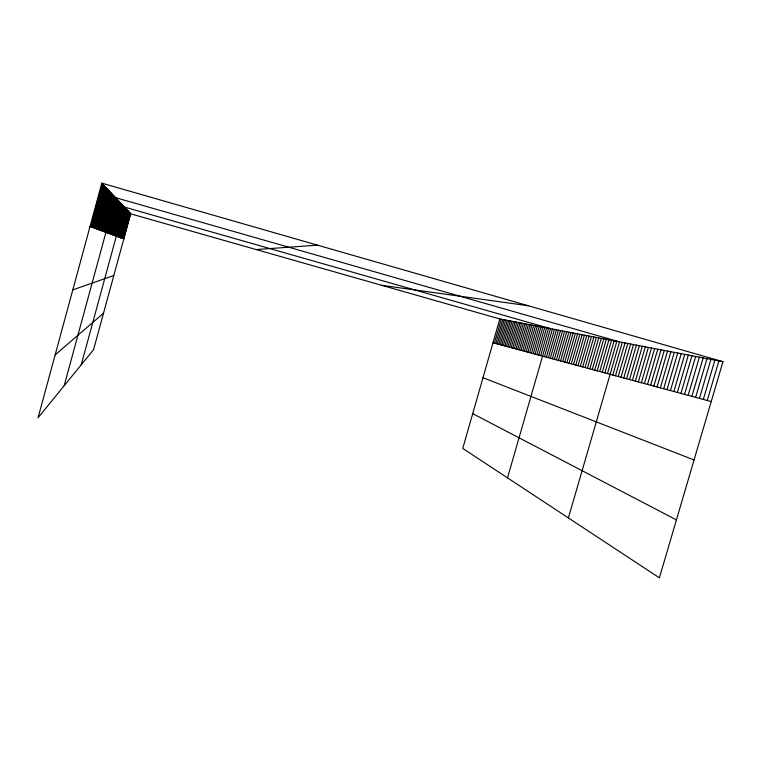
<?xml version="1.0" encoding="UTF-8"?>
<svg xmlns="http://www.w3.org/2000/svg" width="761" height="761" viewBox="0 0 761 761"><rect width="100%" height="100%" fill="white"/><g stroke="black" fill="none" stroke-linecap="round" stroke-linejoin="round"><path stroke-width="1.14" d="M101.812 183.163L38.05 417.779L93.555 349.689L130.654 213.822L101.812 183.163L722.95 361.694L659.387 577.837L462.755 448.41L499.815 318.945L722.95 361.694M90.683 226.692L102.355 183.734M91.31 226.921L102.897 184.305M91.929 227.149L103.42 184.866M92.528 227.368L103.934 185.418M93.127 227.587L104.447 185.96M93.717 227.805L104.951 186.493M94.297 228.015L105.446 187.016M94.868 228.224L105.931 187.539M95.429 228.424L106.407 188.043M95.981 228.633L106.882 188.547M96.523 228.833L107.349 189.042M97.066 229.023L107.805 189.527M97.589 229.223L108.262 190.012M98.112 229.413L108.709 190.488M98.626 229.603L109.146 190.954M99.139 229.784L109.574 191.411M99.634 229.974L110.003 191.867M100.129 230.155L110.431 192.314M100.614 230.326L110.84 192.761M101.099 230.507L111.249 193.189M101.565 230.678L111.658 193.617M102.031 230.849L112.057 194.045M102.497 231.021L112.447 194.464M102.944 231.182L112.837 194.873M103.401 231.344L113.218 195.282M103.838 231.506L113.589 195.682M104.276 231.667L113.969 196.081M104.704 231.829L114.331 196.471M105.132 231.981L114.692 196.852M105.551 232.134L115.054 197.232M64.171 385.741L115.406 197.613L619.53 341.879L568.391 517.946M106.378 232.438L115.758 197.984M106.778 232.59L116.1 198.355M107.177 232.733L116.443 198.716M107.577 232.876L116.785 199.078M107.967 233.018L117.118 199.43M108.347 233.161L117.441 199.772M108.728 233.304L117.765 200.124M109.099 233.437L118.088 200.466M109.47 233.57L118.402 200.799M109.841 233.703L118.716 201.132M110.202 233.836L119.03 201.456M110.564 233.969L119.334 201.789M110.916 234.103L119.629 202.103M111.258 234.226L119.934 202.426M111.61 234.359L120.228 202.74M111.953 234.483L120.514 203.044M112.286 234.607L120.809 203.349M112.618 234.721L121.094 203.653M112.951 234.845L121.37 203.958M113.275 234.968L121.646 204.252M113.598 235.082L121.922 204.538M113.912 235.197L122.198 204.833M114.226 235.311L122.464 205.118M114.54 235.425L122.73 205.403M114.854 235.539L122.997 205.679M115.158 235.653L123.253 205.955M115.453 235.767L123.51 206.231M115.758 235.872L123.767 206.497M116.053 235.977L124.014 206.764M81.227 364.814L124.262 207.03L550.479 328.657L507.501 477.86M116.623 236.195L124.509 207.296M116.909 236.3L124.756 207.553M117.194 236.405L124.994 207.81M117.479 236.5L125.232 208.057M117.755 236.604L125.47 208.314M118.022 236.709L125.698 208.562M118.297 236.804L125.936 208.809M118.564 236.899L126.164 209.047M118.83 237.004L126.393 209.285M119.087 237.099L126.611 209.522M119.353 237.194L126.83 209.76M119.61 237.289L127.049 209.998M119.858 237.375L127.268 210.226M120.114 237.47L127.487 210.455M120.362 237.565L127.696 210.683M120.609 237.651L127.905 210.902M120.856 237.746L128.114 211.13M121.094 237.832L128.324 211.349M121.332 237.917L128.533 211.568M121.57 238.003L128.733 211.777M121.808 238.088L128.932 211.996M122.045 238.174L129.132 212.205M122.274 238.26L129.332 212.414M122.502 238.345L129.522 212.623M122.73 238.431L129.712 212.823M122.949 238.507L129.903 213.032M123.177 238.593L130.093 213.232M123.396 238.669L130.283 213.432M123.615 238.754L130.473 213.632M494.431 343.163L501.28 319.23M495.887 343.553L502.764 319.515M497.352 343.943L504.267 319.801M498.826 344.343L505.78 320.086M500.319 344.743L507.302 320.381M501.822 345.152L508.833 320.676M503.344 345.561L510.393 320.971M504.876 345.97L511.953 321.275M506.426 346.388L513.532 321.58M507.987 346.807L515.13 321.884M509.556 347.235L516.738 322.188M511.154 347.663L518.365 322.502M512.752 348.1L520.01 322.816M514.379 348.528L521.665 323.13M516.015 348.976L523.34 323.454M517.661 349.423L525.023 323.777M519.335 349.87L526.726 324.1M521.019 350.317L528.448 324.433M522.712 350.783L530.189 324.766M524.434 351.24L531.939 325.099M526.165 351.706L533.718 325.442M527.915 352.181L535.506 325.784M529.685 352.657L537.314 326.136M531.463 353.133L539.14 326.479M533.271 353.627L540.976 326.83M535.088 354.112L542.84 327.192M536.933 354.607L544.724 327.553M538.788 355.111L546.617 327.915M540.671 355.615L548.538 328.286M544.476 356.643L552.438 329.028M546.417 357.166L554.417 329.408M548.367 357.689L556.415 329.789M550.346 358.222L558.431 330.179M552.343 358.764L560.477 330.569M554.36 359.306L562.541 330.968M556.405 359.858L564.624 331.368M558.46 360.41L566.726 331.767M560.543 360.971L568.857 332.176M562.655 361.542L571.007 332.586M564.776 362.112L573.185 333.004M566.935 362.693L575.383 333.423M569.104 363.273L577.609 333.851M571.302 363.872L579.863 334.279M573.528 364.471L582.127 334.716M575.782 365.071L584.429 335.154M578.056 365.689L586.76 335.601M580.348 366.307L589.109 336.058M582.679 366.935L591.487 336.514M585.028 367.563L593.884 336.971M587.406 368.21L596.32 337.437M589.813 368.857L598.783 337.903M592.248 369.513L601.266 338.388M594.712 370.179L603.787 338.864M597.204 370.845L606.336 339.358M599.725 371.53L608.914 339.853M602.274 372.215L611.521 340.348M604.852 372.909L614.156 340.852M607.468 373.613L616.829 341.366M612.776 375.04L622.26 342.402M615.478 375.772L625.028 342.935M618.217 376.505L627.825 343.468M620.986 377.256L630.65 344.01M623.782 378.008L633.513 344.562M626.626 378.769L636.415 345.114M629.499 379.549L639.354 345.684M632.401 380.329L642.332 346.255M635.349 381.128L645.347 346.826M638.336 381.927L648.391 347.416M641.361 382.745L651.483 348.005M644.424 383.563L654.622 348.605M647.525 384.4L657.789 349.213M650.665 385.247L661.005 349.832M653.851 386.112L664.258 350.45M657.076 386.978L667.559 351.087M660.348 387.863L670.907 351.725M663.659 388.747L674.294 352.372M667.026 389.661L677.737 353.037M670.431 390.574L681.219 353.703M673.885 391.506L684.748 354.379M677.385 392.448L688.334 355.064M680.933 393.408L691.958 355.758M684.529 394.369L695.64 356.462M688.182 395.359L699.378 357.175M691.882 396.357L703.164 357.908M695.64 397.366L707.007 358.64M699.454 398.393L710.907 359.392M703.316 399.439L714.864 360.143M707.245 400.495L718.879 360.914M55.134 354.911L103.525 313.199M72.818 289.865L113.817 275.501M256.181 249.57L317.451 245.137M381.632 285.299L528.362 305.76M492.995 342.773L711.221 401.561M130.654 213.822L499.815 318.945M90.045 226.455L123.824 238.83M482.988 377.713L694.051 459.967M472.714 413.632L676.424 519.896"/></g></svg>
